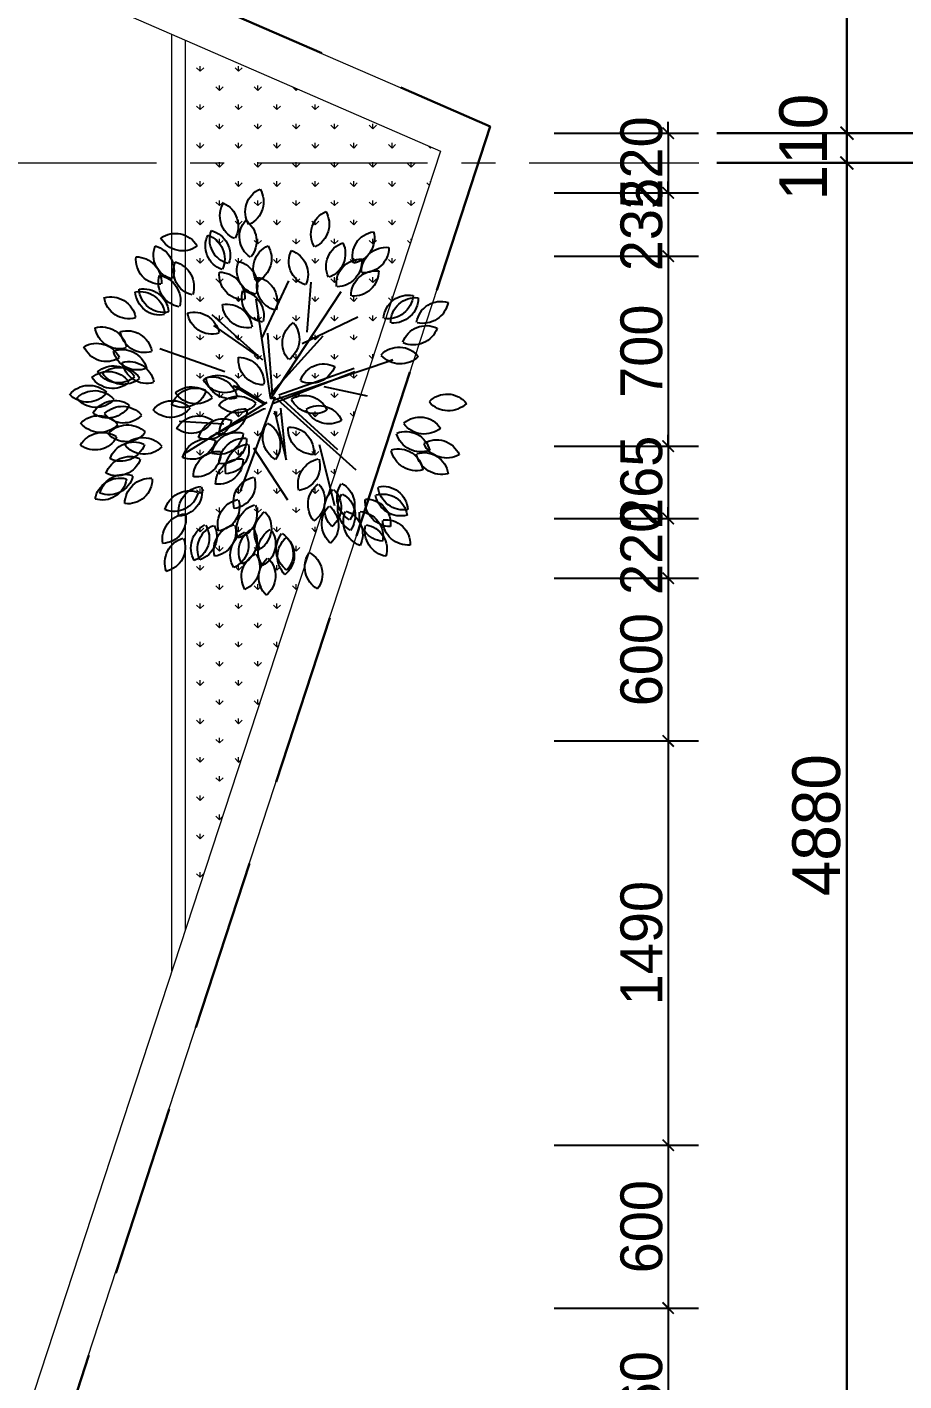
# Model space of a CAD drawing. Header units: millimetres. Extents: x 1832547 to 2001569, y -558009 to -417808.
# Drawn here: x 1900104 to 1903338, y -494823 to -489835 of the extents above; entities that cross this region are included whole.
import ezdxf

# ---------------------------------------------------------------- set-up
doc = ezdxf.new("R2010")
doc.units = ezdxf.units.MM
doc.header["$MEASUREMENT"] = 0
doc.linetypes.add('CENTER', pattern=[2, 1.25, -0.25, 0.25, -0.25])
doc.linetypes.add('HIDDEN', pattern=[9.525, 6.35, -3.175])
doc.layers.get('0').update_dxf_attribs({"linetype": 'CONTINUOUS'})
doc.layers.get('DEFPOINTS').update_dxf_attribs({"linetype": 'CONTINUOUS'})
for name, color, linetype, lineweight in [('CA. TUONG', 30, 'CONTINUOUS', 30), ('CA.dim 08', 8, 'CONTINUOUS', 13), ('CA.thay 145', 145, 'CONTINUOUS', 18), ('CA.tim 67', 67, 'CENTER', 9), ('CA.vat lieu 179', 179, 'CONTINUOUS', 5)]:
    doc.layers.add(name, color=color, linetype=linetype, lineweight=lineweight)
doc.layers.add('CAY', color=94, linetype='CONTINUOUS')
doc.styles.get("Standard").update_dxf_attribs({"font": 'roman.shx'})
doc.dimstyles.new('CA 70', dxfattribs={"dimscale": 0.7, "dimtxt": 220, "dimasz": 60, "dimexe": 160, "dimexo": 0, "dimgap": 30, "dimtad": 1, "dimdec": 0, "dimrnd": 5, "dimzin": 0, "dimdsep": 46, "dimtxsty": 'Standard', "dimblk": 'ARCHTICK', "dimcen": 0.09, "dimdle": 160, "dimclrd": 256, "dimclre": 256, "dimclrt": 255, "dimadec": 0, "dimazin": 0, "dimtfac": 1, "dimtdec": 0, "dimtix": 1, "dimtmove": 2, "dimatfit": 3, "dimldrblk": 'DOT', "dimfxl": 600, "dimfxlon": 1, "dimtolj": 1, "dimtzin": 0, "dimarcsym": 0})
doc.dimstyles.new('CA 80', dxfattribs={"dimscale": 0.8, "dimtxt": 220, "dimasz": 60, "dimexe": 160, "dimexo": 0, "dimgap": 30, "dimtad": 1, "dimdec": 0, "dimrnd": 5, "dimzin": 0, "dimdsep": 46, "dimtxsty": 'Standard', "dimblk": 'ARCHTICK', "dimcen": 0.09, "dimdle": 160, "dimclrd": 256, "dimclre": 256, "dimclrt": 255, "dimadec": 0, "dimazin": 0, "dimtfac": 1, "dimtdec": 0, "dimtix": 1, "dimtmove": 2, "dimatfit": 3, "dimldrblk": 'DOT', "dimfxl": 600, "dimfxlon": 1, "dimtolj": 1, "dimtzin": 0, "dimarcsym": 0})

# ---------------------------------------------------------------- blocks, each defined once
blk = doc.blocks.new('_ArchTick')
at = {"color": 1, "linetype": 'ByBlock', "const_width": 0.15}
blk.add_lwpolyline([(-0.5, -0.5), (0.5, 0.5)], dxfattribs=at)
blk = doc.blocks.new('*D788')
at = {"layer": 'CA.dim 08', "lineweight": -2, "transparency": 16777216}
for p, q in [((1903127.3, -466222.7), (1903127.3, -465856.7)), ((1902647.3, -465984.7), (1903255.3, -465984.7)), ((1902647.3, -466094.7), (1903255.3, -466094.7))]:
    blk.add_line(p, q, dxfattribs=at)
at = {"layer": 'DEFPOINTS', "color": 0, "transparency": 16777216}
for p in [(1902534.1, -465984.7), (1903127.3, -465984.7), (1902534.1, -466094.7)]:
    blk.add_point(p, dxfattribs=at)
at = {"layer": 'CA.dim 08', "lineweight": -2, "transparency": 16777216, "xscale": 48, "yscale": 48, "zscale": 48}
for p, rotation in [((1903127.3, -465984.7), 90), ((1903127.3, -466094.7), 270)]:
    blk.add_blockref('_ArchTick', p, dxfattribs=dict(at, rotation=rotation))
at = {"layer": 'CA.dim 08', "color": 255, "transparency": 16777216, "insert": (1902967.3, -466036.2), "char_height": 176, "attachment_point": 5, "rotation": 90}
blk.add_mtext('\\A1;110', dxfattribs=at)
blk = doc.blocks.new('_DOT')
at = {"color": 1, "linetype": 'ByBlock'}
blk.add_line((-0.5, 0), (-1, 0), dxfattribs=at)
at = {"color": 1, "linetype": 'ByBlock', "const_width": 0.5}
blk.add_lwpolyline([(-0.25, 0, 1), (0.25, 0, 1)], format="xyb", close=True, dxfattribs=at)
blk = doc.blocks.new('*D789')
at = {"layer": 'CA.dim 08', "lineweight": -2, "transparency": 16777216}
for p, q in [((1903623.8, -466222.7), (1903623.8, -464356.7)), ((1903143.8, -464484.7), (1903751.8, -464484.7)), ((1903143.8, -466094.7), (1903751.8, -466094.7))]:
    blk.add_line(p, q, dxfattribs=at)
at = {"layer": 'DEFPOINTS', "color": 0, "transparency": 16777216}
for p in [(1902534.1, -464484.7), (1903623.8, -464484.7), (1902534.1, -466094.7)]:
    blk.add_point(p, dxfattribs=at)
at = {"layer": 'CA.dim 08', "lineweight": -2, "transparency": 16777216, "xscale": 48, "yscale": 48, "zscale": 48}
for p, rotation in [((1903623.8, -464484.7), 90), ((1903623.8, -466094.7), 270)]:
    blk.add_blockref('_ArchTick', p, dxfattribs=dict(at, rotation=rotation))
at = {"layer": 'CA.dim 08', "color": 255, "transparency": 16777216, "insert": (1903511.8, -465289.7), "char_height": 176, "attachment_point": 5, "rotation": 90}
blk.add_mtext('\\A1;1610', dxfattribs=at)
blk = doc.blocks.new('*D790')
at = {"layer": 'CA.dim 08', "lineweight": -2, "transparency": 16777216}
for p, q in [((1903623.8, -481812.7), (1903623.8, -465856.7)), ((1903143.8, -465984.7), (1903751.8, -465984.7)), ((1903143.8, -481684.7), (1903751.8, -481684.7))]:
    blk.add_line(p, q, dxfattribs=at)
at = {"layer": 'DEFPOINTS', "color": 0, "transparency": 16777216}
for p in [(1902534.1, -465984.7), (1903623.8, -465984.7), (1902534.1, -481684.7)]:
    blk.add_point(p, dxfattribs=at)
at = {"layer": 'CA.dim 08', "lineweight": -2, "transparency": 16777216, "xscale": 48, "yscale": 48, "zscale": 48}
for p, rotation in [((1903623.8, -465984.7), 90), ((1903623.8, -481684.7), 270)]:
    blk.add_blockref('_ArchTick', p, dxfattribs=dict(at, rotation=rotation))
at = {"layer": 'CA.dim 08', "color": 255, "transparency": 16777216, "insert": (1903511.8, -473834.7), "char_height": 176, "attachment_point": 5, "rotation": 90}
blk.add_mtext('\\A1;15700', dxfattribs=at)
blk = doc.blocks.new('*D794')
at = {"layer": 'CA.dim 08', "lineweight": -2, "transparency": 16777216}
for p, q in [((1903127.3, -466112.7), (1903127.3, -464356.7)), ((1902647.3, -464484.7), (1903255.3, -464484.7)), ((1902647.3, -465984.7), (1903255.3, -465984.7))]:
    blk.add_line(p, q, dxfattribs=at)
at = {"layer": 'DEFPOINTS', "color": 0, "transparency": 16777216}
for p in [(1902534.1, -464484.7), (1903127.3, -464484.7), (1902534.1, -465984.7)]:
    blk.add_point(p, dxfattribs=at)
at = {"layer": 'CA.dim 08', "lineweight": -2, "transparency": 16777216, "xscale": 48, "yscale": 48, "zscale": 48}
for p, rotation in [((1903127.3, -464484.7), 90), ((1903127.3, -465984.7), 270)]:
    blk.add_blockref('_ArchTick', p, dxfattribs=dict(at, rotation=rotation))
at = {"layer": 'CA.dim 08', "color": 255, "transparency": 16777216, "insert": (1903015.3, -465234.7), "char_height": 176, "attachment_point": 5, "rotation": 90}
blk.add_mtext('\\A1;1500', dxfattribs=at)
blk = doc.blocks.new('*D805')
at = {"layer": 'CA.dim 08', "lineweight": -2, "transparency": 16777216}
for p, q in [((1903127.3, -471102.7), (1903127.3, -465966.7)), ((1902647.3, -466094.7), (1903255.3, -466094.7)), ((1902647.3, -470974.7), (1903255.3, -470974.7))]:
    blk.add_line(p, q, dxfattribs=at)
at = {"layer": 'DEFPOINTS', "color": 0, "transparency": 16777216}
for p in [(1902534.1, -466094.7), (1903127.3, -466094.7), (1902534.1, -470974.7)]:
    blk.add_point(p, dxfattribs=at)
at = {"layer": 'CA.dim 08', "lineweight": -2, "transparency": 16777216, "xscale": 48, "yscale": 48, "zscale": 48}
for p, rotation in [((1903127.3, -466094.7), 90), ((1903127.3, -470974.7), 270)]:
    blk.add_blockref('_ArchTick', p, dxfattribs=dict(at, rotation=rotation))
at = {"layer": 'CA.dim 08', "color": 255, "transparency": 16777216, "insert": (1903015.3, -468534.7), "char_height": 176, "attachment_point": 5, "rotation": 90}
blk.add_mtext('\\A1;4880', dxfattribs=at)
blk = doc.blocks.new('A$C4E926DCA')
at = {"layer": 'CAY', "color": 96, "true_color": 0x00750e}
for p, q in [((334.8, 347.6), (374.5, 563)), ((374.5, 563), (371.8, 551.7)), ((345.4, 438.3), (318.9, 510.1)), ((329.5, 347.6), (363.9, 495)), ((342.7, 359), (369.2, 495)), ((424.7, 411.9), (456.4, 513.9)), ((334.8, 355.2), (194.7, 472.3)), ((337.4, 343.8), (504, 491.2)), ((340.1, 359), (234.3, 445.9)), ((345.4, 343.8), (432.6, 449.6)), ((247.5, 415.6), (139.1, 427)), ((443.2, 423.2), (527.8, 442.1)), ((443.2, 343.8), (535.8, 404.3)), ((229, 355.2), (318.9, 359)), ((313.6, 347.6), (229, 355.2)), ((337.4, 347.6), (451.2, 355.2)), ((258.1, 302.3), (160.3, 347.6)), ((340.1, 351.4), (186.7, 268.3)), ((332.2, 336.3), (266.1, 185.1)), ((321.6, 328.7), (287.2, 230.5)), ((316.3, 347.6), (313.6, 347.6)), ((321.6, 332.5), (321.6, 328.7)), ((329.5, 332.5), (369.2, 283.4)), ((366.5, 290.9), (332.2, 332.5)), ((340.1, 343.8), (512, 343.8)), ((406.2, 340.1), (496.1, 264.5)), ((414.1, 332.5), (477.6, 264.5)), ((369.2, 283.4), (366.5, 290.9)), ((395.6, 272), (451.2, 166.2)), ((305.7, 256.9), (321.6, 181.4))]:
    blk.add_line(p, q, dxfattribs=at)
for centre, radius, start, end in [((316.7, 652.3), 44.2, 143.5101, 236.522), ((259.8, 641.7), 42.7, 322.1668, 59.9456), ((473, 630.3), 44.2, 108.5101, 201.522), ((420.3, 654.2), 42.7, 287.1668, 24.9456), ((236.1, 637.4), 44.2, 158.5101, 251.522), ((183.9, 612.3), 42.7, 337.1668, 74.9456), ((438.4, 608.3), 44.2, 118.5101, 211.522), ((382.3, 622.7), 42.7, 297.1668, 34.9456), ((209.1, 624.7), 44.2, 173.5101, 266.522), ((165.1, 587), 42.7, 352.1668, 89.9456), ((282.9, 604.9), 44.2, 148.5101, 241.522), ((227.1, 589.3), 42.7, 327.1668, 64.9456), ((480.8, 578.6), 44.2, 98.5101, 191.522), ((433, 611.3), 42.7, 277.1668, 14.9456), ((489.6, 571), 44.2, 103.5101, 196.522), ((439.1, 599.4), 42.7, 282.1668, 19.9456), ((221.9, 582.2), 44.2, 173.5101, 266.522), ((178, 544.5), 42.7, 352.1668, 89.9456), ((253, 595.1), 44.2, 168.5101, 261.522), ((205.9, 561.4), 42.7, 347.1668, 84.9456), ((409.1, 581.4), 44.2, 143.5101, 236.522), ((352.2, 570.8), 42.7, 322.1668, 59.9456), ((574.5, 540.7), 44.2, 98.5101, 191.522), ((526.7, 573.4), 42.7, 277.1668, 14.9456), ((59.6, 505), 42.7, 2.1668, 99.9456), ((96.3, 549.8), 44.2, 183.5101, 276.522), ((148.2, 544), 44.2, 173.5101, 266.522), ((104.3, 506.3), 42.7, 352.1668, 89.9456), ((117.4, 509.1), 42.7, 357.1668, 94.9456), ((157.9, 550.5), 44.2, 178.5101, 271.522), ((536.8, 517.3), 44.2, 98.5101, 191.522), ((489, 550), 42.7, 277.1668, 14.9456), ((593.7, 518), 44.2, 83.5101, 176.522), ((556, 561.9), 42.7, 262.1668, 359.9456), ((99.8, 476.5), 42.7, 7.1668, 104.9456), ((132.5, 524.3), 44.2, 188.5101, 281.522), ((557.3, 490.7), 44.2, 93.5101, 186.522), ((512.6, 527.4), 42.7, 272.1668, 9.9456), ((57, 463.8), 42.7, 17.1668, 114.9456), ((80.9, 516.5), 44.2, 198.5101, 291.522), ((80.2, 460.3), 42.7, 12.1668, 109.9456), ((108.6, 510.7), 44.2, 193.5101, 286.522), ((574.5, 464.3), 44.2, 73.5101, 166.522), ((545, 514.1), 42.7, 252.1668, 349.9456), ((629, 444), 44.2, 68.5101, 161.522), ((604, 496.2), 42.7, 247.1668, 344.9456), ((88.5, 425.9), 42.7, 27.1668, 124.9456), ((102.9, 481.9), 44.2, 208.5101, 301.522), ((122.5, 417.7), 42.7, 37.1668, 134.9456), ((127, 475.4), 44.2, 218.5101, 311.522), ((140.7, 419.2), 42.7, 37.1668, 134.9456), ((145.2, 476.9), 44.2, 218.5101, 311.522), ((324, 444.1), 44.2, 158.5101, 251.522), ((271.8, 419), 42.7, 337.1668, 74.9456), ((398.2, 423), 44.2, 118.5101, 211.522), ((342.1, 437.4), 42.7, 297.1668, 34.9456), ((110, 386.7), 42.7, 47.1668, 144.9456), ((140.4, 395.7), 42.7, 52.1668, 149.9456), ((129.7, 452.6), 44.2, 233.5101, 326.522), ((345.2, 421.4), 44.2, 158.5101, 251.522), ((293, 396.4), 42.7, 337.1668, 74.9456), ((562.6, 451.3), 42.7, 207.1668, 304.9456), ((548.2, 395.2), 44.2, 28.5101, 121.522), ((104.4, 444.3), 44.2, 228.5101, 321.522), ((156.3, 369.6), 42.7, 57.1668, 154.9456), ((140.7, 425.4), 44.2, 238.5101, 331.522), ((216.3, 369.5), 42.7, 82.1668, 179.9456), ((178.6, 413.4), 44.2, 263.5101, 356.522), ((242.5, 362.3), 42.7, 7.1668, 104.9456), ((275.2, 410.1), 44.2, 188.5101, 281.522), ((439.5, 364.2), 44.2, 58.5101, 151.522), ((424, 420), 42.7, 237.1668, 334.9456), ((30.1, 346.8), 42.7, 37.1668, 134.9456), ((34.6, 404.5), 44.2, 218.5101, 311.522), ((508.5, 335.7), 44.2, 23.5101, 116.522), ((584.5, 336.4), 44.2, 68.5101, 161.522), ((559.5, 388.6), 42.7, 247.1668, 344.9456), ((683.9, 336.9), 44.2, 68.5101, 161.522), ((658.9, 389.1), 42.7, 247.1668, 344.9456), ((488.1, 309), 44.2, 18.5101, 111.522), ((527.8, 390.4), 42.7, 202.1668, 299.9456), ((618, 315), 44.2, 43.5101, 136.522), ((69.5, 303.3), 42.7, 52.1668, 149.9456), ((58.8, 360.2), 44.2, 233.5101, 326.522), ((72.3, 301.7), 42.7, 42.1668, 139.9456), ((71.7, 359.6), 44.2, 223.5101, 316.522), ((262.8, 306.7), 42.7, 37.1668, 134.9456), ((267.2, 364.5), 44.2, 218.5101, 311.522), ((405.9, 340.5), 42.7, 187.1668, 284.9456), ((373.2, 292.7), 44.2, 8.5101, 101.522), ((507.6, 327), 42.7, 177.1668, 274.9456), ((467.1, 285.6), 44.2, 358.5101, 91.522), ((512, 361.7), 42.7, 197.1668, 294.9456), ((560.1, 360), 42.7, 202.1668, 299.9456), ((540.9, 305.4), 44.2, 23.5101, 116.522), ((617.4, 372.9), 42.7, 222.1668, 319.9456), ((648.2, 287.3), 44.2, 33.5101, 126.522), ((38.8, 265.9), 42.7, 52.1668, 149.9456), ((93.7, 274), 42.7, 62.1668, 159.9456), ((73.3, 328.2), 44.2, 243.5101, 336.522), ((121.9, 270.7), 42.7, 57.1668, 154.9456), ((106.3, 326.4), 44.2, 238.5101, 331.522), ((364.3, 288.2), 42.7, 137.1668, 234.9456), ((306.6, 282.5), 44.2, 318.5101, 51.522), ((556.6, 328.7), 42.7, 187.1668, 284.9456), ((523.9, 280.9), 44.2, 8.5101, 101.522), ((600.3, 266.4), 44.2, 23.5101, 116.522), ((657.6, 344.4), 42.7, 212.1668, 309.9456), ((28.2, 322.8), 44.2, 233.5101, 326.522), ((58.5, 241.2), 42.7, 67.1668, 164.9456), ((102.9, 242.7), 42.7, 67.1668, 164.9456), ((149.7, 249.5), 42.7, 77.1668, 174.9456), ((116, 296.5), 44.2, 258.5101, 351.522), ((201.1, 254), 42.7, 82.1668, 179.9456), ((163.4, 298), 44.2, 263.5101, 356.522), ((262.8, 251.9), 42.7, 87.1668, 184.9456), ((221.4, 292.4), 44.2, 268.5101, 1.522), ((280.8, 250.4), 42.7, 97.1668, 194.9456), ((233, 283.1), 44.2, 278.5101, 11.522), ((297.5, 247.5), 42.7, 107.1668, 204.9456), ((244.8, 271.4), 44.2, 288.5101, 21.522), ((331.1, 258), 42.7, 97.1668, 194.9456), ((283.3, 290.7), 44.2, 278.5101, 11.522), ((390.1, 280.5), 42.7, 172.1668, 269.9456), ((346.1, 242.8), 44.2, 353.5101, 86.522), ((401.7, 273.3), 42.7, 152.1668, 249.9456), ((347.5, 252.9), 44.2, 333.5101, 66.522), ((609.6, 312), 42.7, 207.1668, 304.9456), ((595.2, 255.9), 44.2, 28.5101, 121.522), ((619.6, 321), 42.7, 202.1668, 299.9456), ((33.5, 293.4), 44.2, 248.5101, 341.522), ((98.8, 227.4), 42.7, 67.1668, 164.9456), ((73.8, 279.6), 44.2, 248.5101, 341.522), ((77.8, 294.9), 44.2, 248.5101, 341.522), ((166.7, 221.5), 42.7, 82.1668, 179.9456), ((129, 265.5), 44.2, 263.5101, 356.522), ((246.4, 239.1), 42.7, 97.1668, 194.9456), ((198.7, 271.8), 44.2, 278.5101, 11.522), ((326.1, 231.8), 42.7, 112.1668, 209.9456), ((271.5, 251), 44.2, 293.5101, 26.522), ((505.5, 265.3), 42.7, 172.1668, 269.9456), ((461.6, 227.6), 44.2, 353.5101, 86.522), ((124.2, 208.7), 42.7, 82.1668, 179.9456), ((86.5, 252.6), 44.2, 263.5101, 356.522), ((264.4, 202.9), 42.7, 97.1668, 194.9456), ((216.7, 235.6), 44.2, 278.5101, 11.522), ((295.8, 199.4), 42.7, 112.1668, 209.9456), ((241.2, 218.6), 44.2, 293.5101, 26.522), ((340.4, 205), 42.7, 127.1668, 224.9456), ((282.6, 209.4), 44.2, 308.5101, 41.522), ((387.1, 197), 42.7, 117.1668, 214.9456), ((389.9, 220.5), 42.7, 147.1668, 244.9456), ((334.1, 204.9), 44.2, 328.5101, 61.522), ((574.8, 251.1), 42.7, 202.1668, 299.9456), ((555.6, 196.4), 44.2, 23.5101, 116.522), ((655.5, 235.5), 42.7, 152.1668, 249.9456), ((601.3, 215.1), 44.2, 333.5101, 66.522), ((121.3, 174.9), 42.7, 72.1668, 169.9456), ((91.8, 224.8), 44.2, 253.5101, 346.522), ((331, 211.3), 44.2, 298.5101, 31.522), ((535.2, 169.7), 44.2, 18.5101, 111.522), ((120.7, 161.6), 42.7, 67.1668, 164.9456), ((95.7, 213.8), 44.2, 248.5101, 341.522), ((202, 160.9), 42.7, 87.1668, 184.9456), ((160.7, 201.4), 44.2, 268.5101, 1.522), ((210.9, 156.3), 42.7, 112.1668, 209.9456), ((156.3, 175.5), 44.2, 293.5101, 26.522), ((372.8, 174.2), 42.7, 137.1668, 234.9456), ((315.2, 168.6), 44.2, 318.5101, 51.522), ((554.7, 187.7), 42.7, 177.1668, 274.9456), ((514.2, 146.3), 44.2, 358.5101, 91.522), ((559.1, 222.4), 42.7, 197.1668, 294.9456), ((607.2, 220.7), 42.7, 202.1668, 299.9456), ((588, 166.1), 44.2, 23.5101, 116.522), ((158.9, 126.4), 42.7, 87.1668, 184.9456), ((117.5, 166.9), 44.2, 268.5101, 1.522), ((551.1, 180.7), 42.7, 177.1668, 274.9456), ((510.6, 139.4), 44.2, 358.5101, 91.522), ((603.7, 189.4), 42.7, 187.1668, 284.9456), ((571, 141.6), 44.2, 8.5101, 101.522), ((110.3, 118.1), 42.7, 77.1668, 174.9456), ((76.6, 165.2), 44.2, 258.5101, 351.522), ((316.3, 119.1), 42.7, 142.1668, 239.9456), ((259.4, 108.4), 44.2, 323.5101, 56.522), ((437.1, 141.2), 42.7, 172.1668, 269.9456), ((393.2, 103.5), 44.2, 353.5101, 86.522), ((490.4, 145.4), 42.7, 172.1668, 269.9456), ((446.5, 107.7), 44.2, 353.5101, 86.522), ((235.4, 78.5), 42.7, 97.1668, 194.9456), ((187.7, 111.2), 44.2, 278.5101, 11.522), ((342.3, 91.3), 42.7, 137.1668, 234.9456), ((284.7, 85.6), 44.2, 318.5101, 51.522), ((374.9, 92), 42.7, 142.1668, 239.9456), ((318, 81.3), 44.2, 323.5101, 56.522), ((441.3, 100.6), 42.7, 147.1668, 244.9456), ((385.5, 85), 44.2, 328.5101, 61.522), ((462.5, 128.4), 42.7, 167.1668, 264.9456), ((415.4, 94.7), 44.2, 348.5101, 81.522), ((552.6, 126), 42.7, 172.1668, 269.9456), ((508.6, 88.3), 44.2, 353.5101, 86.522), ((286.1, 67.2), 42.7, 117.1668, 214.9456), ((230, 81.6), 44.2, 298.5101, 31.522), ((310, 77.7), 42.7, 117.1668, 214.9456), ((253.9, 92.1), 44.2, 298.5101, 31.522), ((387.4, 65.7), 42.7, 127.1668, 224.9456), ((329.7, 70.1), 44.2, 308.5101, 41.522), ((436.9, 81.2), 42.7, 147.1668, 244.9456), ((381.2, 65.6), 44.2, 328.5101, 61.522), ((445.1, 92.3), 42.7, 147.1668, 244.9456), ((389.4, 76.7), 44.2, 328.5101, 61.522), ((484.6, 77.5), 42.7, 157.1668, 254.9456), ((432.4, 52.5), 44.2, 338.5101, 71.522), ((503.3, 102.9), 42.7, 172.1668, 269.9456), ((459.3, 65.2), 44.2, 353.5101, 86.522), ((248.2, 35.7), 42.7, 107.1668, 204.9456), ((195.5, 59.6), 44.2, 288.5101, 21.522), ((255.5, 48.7), 42.7, 112.1668, 209.9456), ((200.9, 67.9), 44.2, 293.5101, 26.522), ((364.8, 48.7), 42.7, 142.1668, 239.9456), ((307.9, 38.1), 44.2, 323.5101, 56.522), ((408.6, 48.2), 42.7, 142.1668, 239.9456), ((351.7, 37.5), 44.2, 323.5101, 56.522), ((335.9, 36.1), 42.7, 127.1668, 224.9456), ((278.2, 40.6), 44.2, 308.5101, 41.522), ((419.9, 34.9), 42.7, 137.1668, 234.9456), ((362.2, 29.3), 44.2, 318.5101, 51.522)]:
    blk.add_arc(centre, radius, start, end, dxfattribs=at)
blk = doc.blocks.new('*D261')
at = {"layer": 'CA.dim 08', "lineweight": -2, "transparency": 16777216}
for p, q in [((1902468.3, -490225.3), (1902468.3, -490183.3)), ((1902048.3, -490225.3), (1902580.3, -490225.3)), ((1902468.3, -490225.3), (1902468.3, -490445.3)), ((1902048.3, -490445.3), (1902580.3, -490445.3)), ((1902468.3, -490445.3), (1902468.3, -490487.3))]:
    blk.add_line(p, q, dxfattribs=at)
at = {"layer": 'DEFPOINTS', "color": 0, "transparency": 16777216}
for p in [(1897384.7, -490225.3), (1897384.7, -490445.3), (1902468.3, -490445.3)]:
    blk.add_point(p, dxfattribs=at)
at = {"layer": 'CA.dim 08', "lineweight": -2, "transparency": 16777216, "xscale": 42, "yscale": 42, "zscale": 42}
for p, rotation in [((1902468.3, -490225.3), 270), ((1902468.3, -490445.3), 90)]:
    blk.add_blockref('_ArchTick', p, dxfattribs=dict(at, rotation=rotation))
at = {"layer": 'CA.dim 08', "color": 255, "transparency": 16777216, "insert": (1902370.3, -490335.3), "char_height": 154, "attachment_point": 5, "rotation": 90}
blk.add_mtext('\\A1;220', dxfattribs=at)
blk = doc.blocks.new('*D262')
at = {"layer": 'CA.dim 08', "lineweight": -2, "transparency": 16777216}
for p, q in [((1902468.3, -490445.3), (1902468.3, -490403.3)), ((1902048.3, -490445.3), (1902580.3, -490445.3)), ((1902468.3, -490445.3), (1902468.3, -490679)), ((1902048.3, -490679), (1902580.3, -490679)), ((1902468.3, -490679), (1902468.3, -490721))]:
    blk.add_line(p, q, dxfattribs=at)
at = {"layer": 'DEFPOINTS', "color": 0, "transparency": 16777216}
for p in [(1897384.7, -490445.3), (1898358.1, -490679), (1902468.3, -490679)]:
    blk.add_point(p, dxfattribs=at)
at = {"layer": 'CA.dim 08', "lineweight": -2, "transparency": 16777216, "xscale": 42, "yscale": 42, "zscale": 42}
for p, rotation in [((1902468.3, -490445.3), 270), ((1902468.3, -490679), 90)]:
    blk.add_blockref('_ArchTick', p, dxfattribs=dict(at, rotation=rotation))
at = {"layer": 'CA.dim 08', "color": 255, "transparency": 16777216, "insert": (1902370.3, -490562.2), "char_height": 154, "attachment_point": 5, "rotation": 90}
blk.add_mtext('\\A1;235', dxfattribs=at)
blk = doc.blocks.new('*D263')
at = {"layer": 'CA.dim 08', "lineweight": -2, "transparency": 16777216}
for p, q in [((1902468.3, -490567), (1902468.3, -491490.8)), ((1902048.3, -490679), (1902580.3, -490679)), ((1902048.3, -491378.8), (1902580.3, -491378.8))]:
    blk.add_line(p, q, dxfattribs=at)
at = {"layer": 'DEFPOINTS', "color": 0, "transparency": 16777216}
for p in [(1898358.1, -490679), (1898358.1, -491378.8), (1902468.3, -491378.8)]:
    blk.add_point(p, dxfattribs=at)
at = {"layer": 'CA.dim 08', "lineweight": -2, "transparency": 16777216, "xscale": 42, "yscale": 42, "zscale": 42}
for p, rotation in [((1902468.3, -490679), 90), ((1902468.3, -491378.8), 270)]:
    blk.add_blockref('_ArchTick', p, dxfattribs=dict(at, rotation=rotation))
at = {"layer": 'CA.dim 08', "color": 255, "transparency": 16777216, "insert": (1902370.3, -491028.9), "char_height": 154, "attachment_point": 5, "rotation": 90}
blk.add_mtext('\\A1;700', dxfattribs=at)
blk = doc.blocks.new('*D264')
at = {"layer": 'CA.dim 08', "lineweight": -2, "transparency": 16777216}
for p, q in [((1902468.3, -491378.8), (1902468.3, -491336.8)), ((1902048.3, -491378.8), (1902580.3, -491378.8)), ((1902468.3, -491378.8), (1902468.3, -491645.3)), ((1902048.3, -491645.3), (1902580.3, -491645.3)), ((1902468.3, -491645.3), (1902468.3, -491687.3))]:
    blk.add_line(p, q, dxfattribs=at)
at = {"layer": 'DEFPOINTS', "color": 0, "transparency": 16777216}
for p in [(1898358.1, -491378.8), (1899058.1, -491645.3), (1902468.3, -491645.3)]:
    blk.add_point(p, dxfattribs=at)
at = {"layer": 'CA.dim 08', "lineweight": -2, "transparency": 16777216, "xscale": 42, "yscale": 42, "zscale": 42}
for p, rotation in [((1902468.3, -491378.8), 270), ((1902468.3, -491645.3), 90)]:
    blk.add_blockref('_ArchTick', p, dxfattribs=dict(at, rotation=rotation))
at = {"layer": 'CA.dim 08', "color": 255, "transparency": 16777216, "insert": (1902370.3, -491512), "char_height": 154, "attachment_point": 5, "rotation": 90}
blk.add_mtext('\\A1;265', dxfattribs=at)
blk = doc.blocks.new('*D265')
at = {"layer": 'CA.dim 08', "lineweight": -2, "transparency": 16777216}
for p, q in [((1902468.3, -491645.3), (1902468.3, -491603.3)), ((1902048.3, -491645.3), (1902580.3, -491645.3)), ((1902468.3, -491645.3), (1902468.3, -491865.6)), ((1902048.3, -491865.6), (1902580.3, -491865.6)), ((1902468.3, -491865.6), (1902468.3, -491907.6))]:
    blk.add_line(p, q, dxfattribs=at)
at = {"layer": 'DEFPOINTS', "color": 0, "transparency": 16777216}
for p in [(1899058.1, -491645.3), (1899058.1, -491865.6), (1902468.3, -491865.6)]:
    blk.add_point(p, dxfattribs=at)
at = {"layer": 'CA.dim 08', "lineweight": -2, "transparency": 16777216, "xscale": 42, "yscale": 42, "zscale": 42}
for p, rotation in [((1902468.3, -491645.3), 270), ((1902468.3, -491865.6), 90)]:
    blk.add_blockref('_ArchTick', p, dxfattribs=dict(at, rotation=rotation))
at = {"layer": 'CA.dim 08', "color": 255, "transparency": 16777216, "insert": (1902370.3, -491755.4), "char_height": 154, "attachment_point": 5, "rotation": 90}
blk.add_mtext('\\A1;220', dxfattribs=at)
blk = doc.blocks.new('*D266')
at = {"layer": 'CA.dim 08', "lineweight": -2, "transparency": 16777216}
for p, q in [((1902468.3, -491753.6), (1902468.3, -492577)), ((1902048.3, -491865.6), (1902580.3, -491865.6)), ((1902048.3, -492465), (1902580.3, -492465))]:
    blk.add_line(p, q, dxfattribs=at)
at = {"layer": 'DEFPOINTS', "color": 0, "transparency": 16777216}
for p in [(1899058.1, -491865.6), (1899058.1, -492465), (1902468.3, -492465)]:
    blk.add_point(p, dxfattribs=at)
at = {"layer": 'CA.dim 08', "lineweight": -2, "transparency": 16777216, "xscale": 42, "yscale": 42, "zscale": 42}
for p, rotation in [((1902468.3, -491865.6), 90), ((1902468.3, -492465), 270)]:
    blk.add_blockref('_ArchTick', p, dxfattribs=dict(at, rotation=rotation))
at = {"layer": 'CA.dim 08', "color": 255, "transparency": 16777216, "insert": (1902370.3, -492165.3), "char_height": 154, "attachment_point": 5, "rotation": 90}
blk.add_mtext('\\A1;600', dxfattribs=at)
blk = doc.blocks.new('*D267')
at = {"layer": 'CA.dim 08', "lineweight": -2, "transparency": 16777216}
for p, q in [((1902468.3, -492353), (1902468.3, -494066.8)), ((1902048.3, -492465), (1902580.3, -492465)), ((1902048.3, -493954.8), (1902580.3, -493954.8))]:
    blk.add_line(p, q, dxfattribs=at)
at = {"layer": 'DEFPOINTS', "color": 0, "transparency": 16777216}
for p in [(1899058.1, -492465), (1899058.1, -493954.8), (1902468.3, -493954.8)]:
    blk.add_point(p, dxfattribs=at)
at = {"layer": 'CA.dim 08', "lineweight": -2, "transparency": 16777216, "xscale": 42, "yscale": 42, "zscale": 42}
for p, rotation in [((1902468.3, -492465), 90), ((1902468.3, -493954.8), 270)]:
    blk.add_blockref('_ArchTick', p, dxfattribs=dict(at, rotation=rotation))
at = {"layer": 'CA.dim 08', "color": 255, "transparency": 16777216, "insert": (1902370.3, -493209.9), "char_height": 154, "attachment_point": 5, "rotation": 90}
blk.add_mtext('\\A1;1490', dxfattribs=at)
blk = doc.blocks.new('*D268')
at = {"layer": 'CA.dim 08', "lineweight": -2, "transparency": 16777216}
for p, q in [((1902468.3, -493842.8), (1902468.3, -494666.5)), ((1902048.3, -493954.8), (1902580.3, -493954.8)), ((1902048.3, -494554.5), (1902580.3, -494554.5))]:
    blk.add_line(p, q, dxfattribs=at)
at = {"layer": 'DEFPOINTS', "color": 0, "transparency": 16777216}
for p in [(1899058.1, -493954.8), (1899058.1, -494554.5), (1902468.3, -494554.5)]:
    blk.add_point(p, dxfattribs=at)
at = {"layer": 'CA.dim 08', "lineweight": -2, "transparency": 16777216, "xscale": 42, "yscale": 42, "zscale": 42}
for p, rotation in [((1902468.3, -493954.8), 90), ((1902468.3, -494554.5), 270)]:
    blk.add_blockref('_ArchTick', p, dxfattribs=dict(at, rotation=rotation))
at = {"layer": 'CA.dim 08', "color": 255, "transparency": 16777216, "insert": (1902370.3, -494254.7), "char_height": 154, "attachment_point": 5, "rotation": 90}
blk.add_mtext('\\A1;600', dxfattribs=at)
blk = doc.blocks.new('*D269')
at = {"layer": 'CA.dim 08', "lineweight": -2, "transparency": 16777216}
for p, q in [((1902468.3, -494442.5), (1902468.3, -495327.3)), ((1902048.3, -494554.5), (1902580.3, -494554.5)), ((1902048.3, -495215.3), (1902580.3, -495215.3))]:
    blk.add_line(p, q, dxfattribs=at)
at = {"layer": 'DEFPOINTS', "color": 0, "transparency": 16777216}
for p in [(1899058.1, -494554.5), (1899058.1, -495215.3), (1902468.3, -495215.3)]:
    blk.add_point(p, dxfattribs=at)
at = {"layer": 'CA.dim 08', "lineweight": -2, "transparency": 16777216, "xscale": 42, "yscale": 42, "zscale": 42}
for p, rotation in [((1902468.3, -494554.5), 90), ((1902468.3, -495215.3), 270)]:
    blk.add_blockref('_ArchTick', p, dxfattribs=dict(at, rotation=rotation))
at = {"layer": 'CA.dim 08', "color": 255, "transparency": 16777216, "insert": (1902370.3, -494884.9), "char_height": 154, "attachment_point": 5, "rotation": 90}
blk.add_mtext('\\A1;660', dxfattribs=at)
blk = doc.blocks.new('ƯT5T45')
at = {"layer": 'CA.vat lieu 179', "ltscale": 100}
h = blk.add_hatch(dxfattribs=at)
h.set_pattern_fill('GRASS', color=256, scale=100, pattern_type=2)
h.set_pattern_definition([(90, (1901379.35, -466733.66), (-70.7107, 70.7107), [18.75, -122.6714]), (45, (1901379.35, -466733.66), (-70.7107, 70.7107), [18.75, -81.25]), (135, (1901379.35, -466733.66), (-70.7107, -70.7107), [18.75, -81.25])])
h.paths.add_polyline_path([(1900688.1, -468919.5), (1901628.4, -466051.6), (1900688.1, -465642.8)])
at = {"color": 12, "linetype": 'HIDDEN', "ltscale": 100, "true_color": 0xc20013}
blk.add_lwpolyline([(1891185.5, -461351.6), (1894333.3, -462708.1), (1900609.2, -465437), (1901812.3, -465960.1), (1899116.1, -474208.4), (1896657.5, -481699.9), (1886871.6, -481674.8), (1887136.8, -475409), (1882953.7, -475534.1), (1882856.2, -475529.4)], dxfattribs=at)
at = {"layer": 'CA.thay 145'}
for p, q in [((1900638.1, -469071.9), (1900638.1, -465621.1)), ((1900688.1, -468919.5), (1900688.1, -465642.8))]:
    blk.add_line(p, q, dxfattribs=at)
for points in [[(1890818.3, -461351.6), (1901628.4, -466051.6), (1896551.7, -481534.7), (1894798.1, -481534.7)], [(1891170.7, -461351.6), (1901812.3, -465960.1), (1896663.5, -481684.7), (1894798.1, -481684.7)]]:
    blk.add_lwpolyline(points, dxfattribs=at)
at = {"layer": 'CA.tim 67', "ltscale": 500}
blk.add_line((1877956.3, -466094.7), (1906135.3, -466094.7), dxfattribs=at)
at = {"layer": 'CAY', "xscale": -2.12625, "yscale": 2.12625, "zscale": 2.12625, "rotation": 278.2400984762577}
blk.add_blockref('A$C4E926DCA', (1900382, -467779.1), dxfattribs=at)
at = {"layer": 'CA.dim 08'}
for base, p1, p2, picture, middle in [((1903623.8, -464484.7), (1902534.1, -466094.7), (1902534.1, -464484.7), '*D789', (1903511.8, -465289.7)), ((1903127.3, -464484.7), (1902534.1, -465984.7), (1902534.1, -464484.7), '*D794', (1903015.3, -465234.7)), ((1903623.8, -465984.7), (1902534.1, -481684.7), (1902534.1, -465984.7), '*D790', (1903511.8, -473834.7)), ((1903127.3, -466094.7), (1902534.1, -470974.7), (1902534.1, -466094.7), '*D805', (1903015.3, -468534.7))]:
    dim = blk.add_linear_dim(base=base, p1=p1, p2=p2, angle=90, dimstyle='CA 80', dxfattribs=at)
    dim.commit()
    dim.dimension.update_dxf_attribs({"geometry": picture, "text_midpoint": middle})
dim = blk.add_linear_dim(base=(1903127.3, -465984.7), p1=(1902534.1, -466094.7), p2=(1902534.1, -465984.7), angle=90, dimstyle='CA 80', dxfattribs=at)
dim.commit()
dim.dimension.update_dxf_attribs({"geometry": '*D788', "text_midpoint": (1902967.3, -466036.2), "dimtype": 160})

msp = doc.modelspace()

# ---------------------------------------------------------------- block references
at = {"layer": 'CA. TUONG'}
msp.add_blockref('ƯT5T45', (0, -24240.6), dxfattribs=at)

# ---------------------------------------------------------------- dimensions: what is measured, and where the dimension line sits
at = {"layer": 'CA.dim 08'}
for base, p1, p2, picture, middle in [((1902468.3, -490445.3), (1897384.7, -490225.3), (1897384.7, -490445.3), '*D261', (1902370.3, -490335.3)), ((1902468.3, -490679), (1897384.7, -490445.3), (1898358.1, -490679), '*D262', (1902370.3, -490562.2)), ((1902468.3, -491378.8), (1898358.1, -490679), (1898358.1, -491378.8), '*D263', (1902370.3, -491028.9)), ((1902468.3109, -491645.318), (1898358.0699, -491378.7529), (1899058.0691, -491645.318), '*D264', (1902370.3109, -491512.0355)), ((1902468.3, -491865.6), (1899058.1, -491645.3), (1899058.1, -491865.6), '*D265', (1902370.3, -491755.4)), ((1902468.3, -492465), (1899058.1, -491865.6), (1899058.1, -492465), '*D266', (1902370.3, -492165.3)), ((1902468.3, -493954.8), (1899058.1, -492465), (1899058.1, -493954.8), '*D267', (1902370.3, -493209.9)), ((1902468.3, -494554.5), (1899058.1, -493954.8), (1899058.1, -494554.5), '*D268', (1902370.3, -494254.7)), ((1902468.3, -495215.3), (1899058.1, -494554.5), (1899058.1, -495215.3), '*D269', (1902370.3, -494884.9))]:
    dim = msp.add_linear_dim(base=base, p1=p1, p2=p2, angle=90, dimstyle='CA 70', dxfattribs=at)
    dim.commit()
    dim.dimension.update_dxf_attribs({"geometry": picture, "text_midpoint": middle})

doc.saveas('drawing.dxf')
